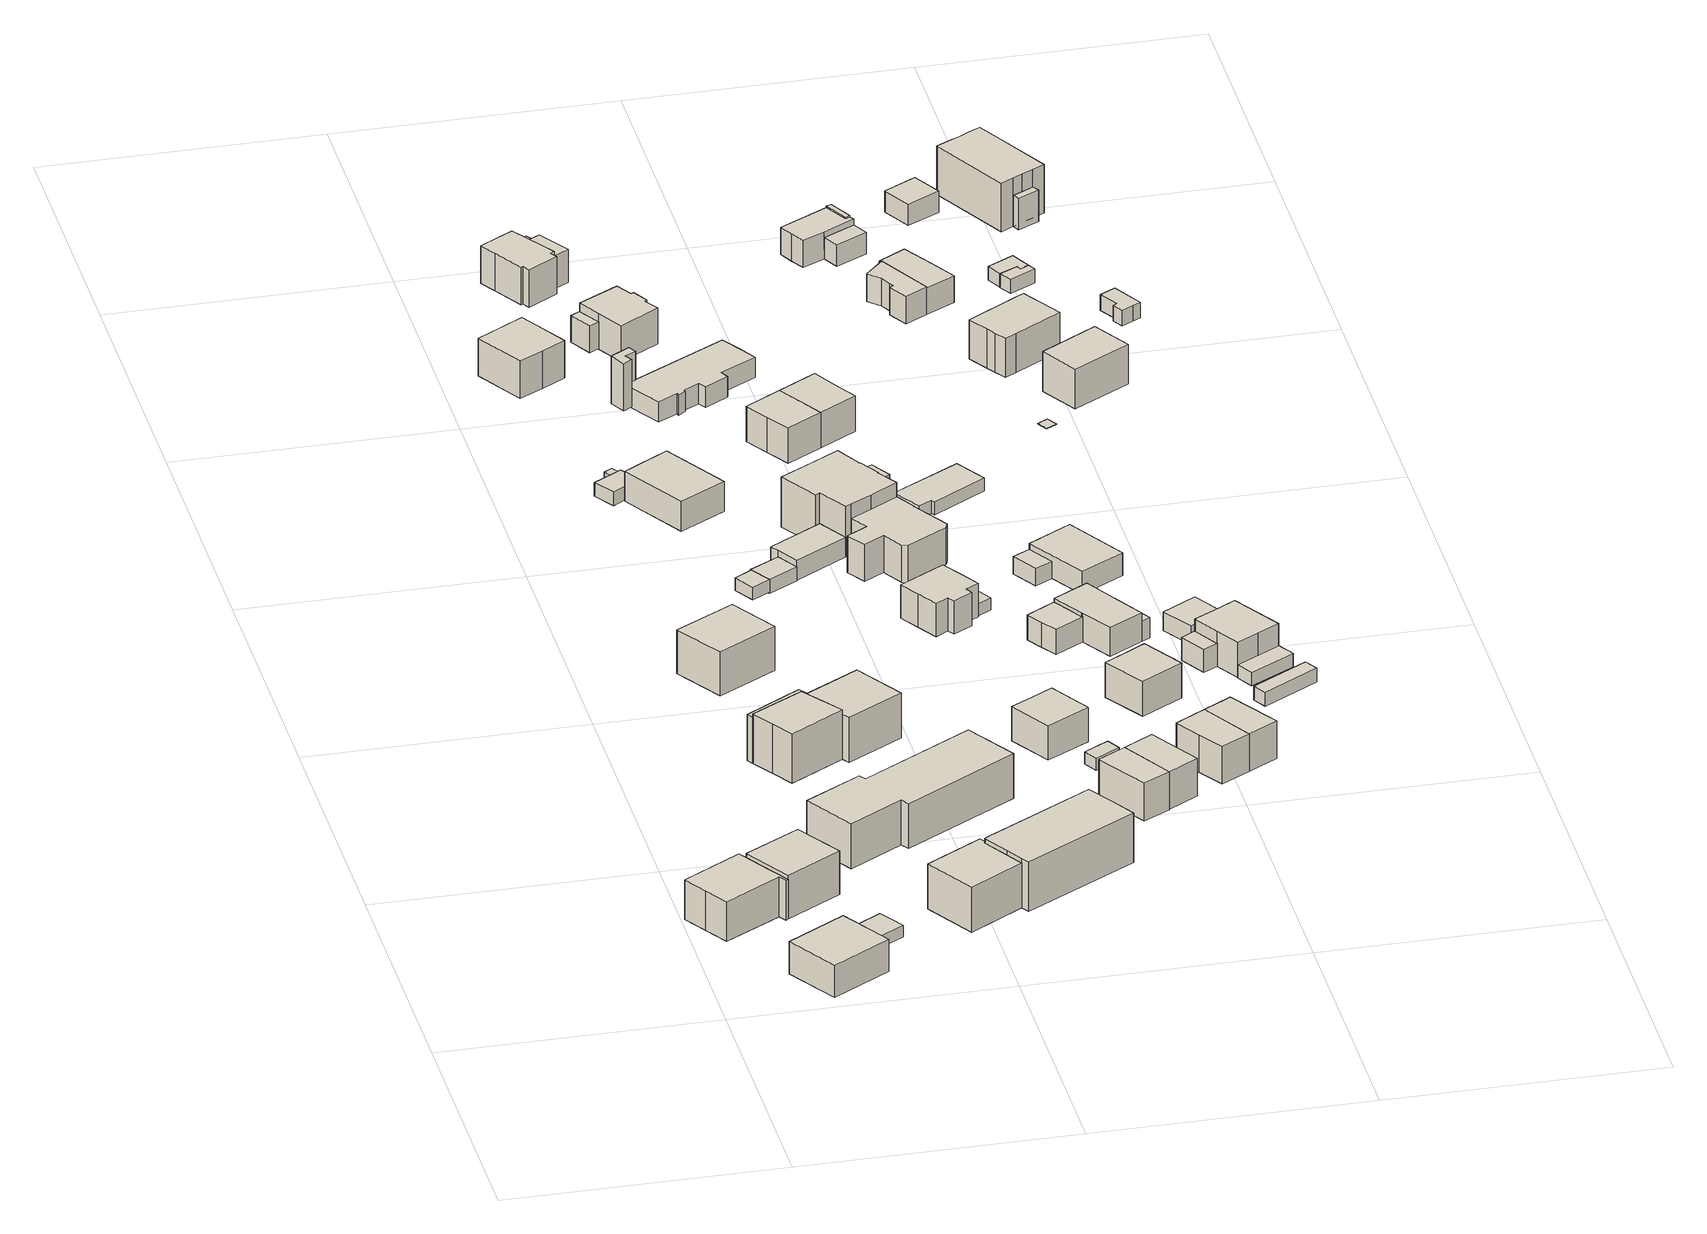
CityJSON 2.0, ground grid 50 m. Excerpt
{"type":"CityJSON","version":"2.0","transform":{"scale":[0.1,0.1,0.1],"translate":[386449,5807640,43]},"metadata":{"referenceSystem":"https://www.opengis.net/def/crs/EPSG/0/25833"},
"CityObjects":{
"building1":{"type":"Building","attributes":{"Gemeindeschluessel":"11000006","function":"31001_1010"},"address":[{"country":"Germany","locality":"Berlin","thoroughfareNumber":"34, 34A, 34B, 34C","thoroughfareName":"Bürgipfad"}],"children":["building1-1","building1-2"]},
"building1-1":{"type":"BuildingPart","attributes":{"BezugspunktDach":"2200","measuredHeight":9.74,"storeysAboveGround":3},"parents":["building1"],"geometry":[{"type":"MultiSurface","lod":"1","boundaries":[[[0,1,2,3,4,5,6,7,8]],[[9,10,11,12,13,14,15,16,17]],[[9,17,8,7]],[[10,9,7,6]],[[13,12,4,3]],[[14,13,3,2]],[[15,14,2,1]],[[16,15,1,0]],[[17,16,0,8]],[[11,10,6,5]],[[11,5,4,12,18]]]}]},
"building1-2":{"type":"BuildingPart","attributes":{"BezugspunktDach":"2200","measuredHeight":8.43,"storeysAboveGround":3},"parents":["building1"],"geometry":[{"type":"MultiSurface","lod":"1","boundaries":[[[19,20,21,22]],[[23,24,12,10]],[[23,10,22,21]],[[24,23,21,20]],[[12,24,20,19]],[[10,6,5,4,19,22]],[[11,5,6,10]],[[12,4,5,11]]]}]},
"building2":{"type":"Building","attributes":{"Gemeindeschluessel":"11000006","BezugspunktDach":"2200","function":"31001_1010","measuredHeight":6.29,"storeysAboveGround":2},"address":[{"country":"Germany","locality":"Berlin","thoroughfareNumber":"36, 36A","thoroughfareName":"Bürgipfad"}],"geometry":[{"type":"Solid","lod":"1","boundaries":[[[[25,26,27,28]],[[29,30,31,32]],[[29,32,28,27]],[[30,29,27,26]],[[31,30,26,25]],[[32,31,25,28]]]]}]},
"building3":{"type":"Building","attributes":{"Gemeindeschluessel":"11000006","BezugspunktDach":"2200","function":"51009_1610","measuredHeight":2.73,"storeysAboveGround":0},"address":[{"country":"Germany","locality":"Berlin"}],"geometry":[{"type":"Solid","lod":"1","boundaries":[[[[33,34,35,36,37]],[[38,39,40,41,42]],[[38,42,37,36]],[[39,38,36,35]],[[40,39,35,34]],[[41,40,34,33]],[[42,41,33,37]]]]}]},
"building4":{"type":"Building","attributes":{"Gemeindeschluessel":"11000006","BezugspunktDach":"2200","function":"31001_1010","measuredHeight":8.39,"storeysAboveGround":2},"address":[{"country":"Germany","locality":"Berlin","thoroughfareNumber":"29, 29A","thoroughfareName":"Bürgipfad"}],"geometry":[{"type":"Solid","lod":"1","boundaries":[[[[43,44,45,46]],[[47,48,49,50]],[[47,50,46,45]],[[48,47,45,44]],[[49,48,44,43]],[[50,49,43,46]]]]}]},
"building5":{"type":"Building","attributes":{"Gemeindeschluessel":"11000006","function":"31001_1010"},"address":[{"country":"Germany","locality":"Berlin","thoroughfareNumber":"31","thoroughfareName":"Bürgipfad"}],"children":["building5-1","building5-2","building5-3"]},
"building5-1":{"type":"BuildingPart","attributes":{"BezugspunktDach":"2200","measuredHeight":8.61,"storeysAboveGround":3},"parents":["building5"],"geometry":[{"type":"MultiSurface","lod":"1","boundaries":[[[51,52,53,54]],[[55,56,57,58]],[[55,59,60,53]],[[56,55,53,52]],[[57,56,52,51]],[[61,62,63]],[[57,51,64,65]],[[58,54,60,59]],[[63,62,66,54,58]],[[65,64,66,62,61]]]}]},
"building5-2":{"type":"BuildingPart","attributes":{"BezugspunktDach":"2200","measuredHeight":8.82,"storeysAboveGround":3},"parents":["building5"],"geometry":[{"type":"MultiSurface","lod":"1","boundaries":[[[67,68,69,70]],[[71,59,72,73]],[[71,73,70,69]],[[59,71,69,68]],[[54,60,68,74,58]],[[73,72,67,70]],[[59,60,54,58]],[[75,72,76,58,74,67]]]}]},
"building5-3":{"type":"BuildingPart","attributes":{"BezugspunktDach":"2200","measuredHeight":9.98,"storeysAboveGround":3},"parents":["building5"],"geometry":[{"type":"MultiSurface","lod":"1","boundaries":[[[77,78,79,80,81,82]],[[58,62,65,83,84,72]],[[74,67,82,81]],[[66,54,58,81,80]],[[64,66,62,80,79]],[[83,65,79,78]],[[84,83,78,77]],[[72,84,77,82]],[[54,58,72,67,74]],[[62,58,54,66]],[[65,62,66,64]]]}]},
"building6":{"type":"Building","attributes":{"Gemeindeschluessel":"11000006","BezugspunktDach":"2200","function":"31001_1010","measuredHeight":8.57,"storeysAboveGround":3},"address":[{"country":"Germany","locality":"Berlin","thoroughfareNumber":"33, 33A, 33B, 33C, 33D","thoroughfareName":"Bürgipfad"}],"geometry":[{"type":"Solid","lod":"1","boundaries":[[[[85,86,87,88,89,90,91,92]],[[93,94,95,96,97,98,99,100]],[[93,100,92,91]],[[94,93,91,90]],[[95,94,90,89]],[[96,95,89,88]],[[97,96,88,87]],[[98,97,87,86]],[[99,98,86,85]],[[100,99,85,92]]]]}]},
"building7":{"type":"Building","attributes":{"Gemeindeschluessel":"11000006","function":"31001_1010"},"address":[{"country":"Germany","locality":"Berlin","thoroughfareNumber":"35, 35A, 35B, 35C, 35D","thoroughfareName":"Bürgipfad"}],"children":["building7-1","building7-2"]},
"building7-1":{"type":"BuildingPart","attributes":{"BezugspunktDach":"2200","measuredHeight":9.98,"storeysAboveGround":3},"parents":["building7"],"geometry":[{"type":"MultiSurface","lod":"1","boundaries":[[[101,102,103,104,105,106,107,108]],[[109,110,111,112,113,114,115,116]],[[117,118,108,107]],[[110,109,107,106]],[[111,110,106,105]],[[112,111,105,104]],[[113,112,104,103]],[[114,113,103,102]],[[119,120,114,102,101]],[[118,119,115,101,108]],[[121,109,116,118,117]],[[115,114,120,119]],[[116,115,119,118]]]}]},
"building7-2":{"type":"BuildingPart","attributes":{"BezugspunktDach":"2200","measuredHeight":8.66,"storeysAboveGround":3},"parents":["building7"],"geometry":[{"type":"MultiSurface","lod":"1","boundaries":[[[122,120,118,117,123,124]],[[125,109,116,114,126,127]],[[125,127,124,123]],[[109,125,123,117]],[[126,114,120,122]],[[127,126,122,124]],[[116,109,117,118]],[[115,119,120,114]],[[116,118,119,115]]]}]},
"building8":{"type":"Building","attributes":{"Gemeindeschluessel":"11000006","BezugspunktDach":"2200","function":"31001_2463","measuredHeight":2.58,"storeysAboveGround":1},"address":[{"country":"Germany","locality":"Berlin","thoroughfareNumber":"94B (1)","thoroughfareName":"Schütte-Lanz-Straße"}],"geometry":[{"type":"Solid","lod":"1","boundaries":[[[[128,129,130,131,132]],[[133,134,135,136,137]],[[133,137,132,131]],[[134,133,131,130]],[[135,134,130,129]],[[136,135,129,128]],[[137,136,128,132]]]]}]},
"building9":{"type":"Building","attributes":{"Gemeindeschluessel":"11000006","BezugspunktDach":"2200","function":"31001_2724","measuredHeight":1.67,"storeysAboveGround":1},"address":[{"country":"Germany","locality":"Berlin","thoroughfareNumber":"92 (2)","thoroughfareName":"Schütte-Lanz-Straße"}],"geometry":[{"type":"Solid","lod":"1","boundaries":[[[[138,139,140,141]],[[142,143,144,145]],[[142,145,141,140]],[[143,142,140,139]],[[144,143,139,138]],[[145,144,138,141]]]]}]},
"building10":{"type":"Building","attributes":{"Gemeindeschluessel":"11000006","BezugspunktDach":"2200","function":"31001_3272","measuredHeight":2.41,"storeysAboveGround":1},"address":[{"country":"Germany","locality":"Berlin","thoroughfareNumber":"96 (4)","thoroughfareName":"Schütte-Lanz-Straße"}],"geometry":[{"type":"Solid","lod":"1","boundaries":[[[[146,147,148,149]],[[150,151,152,153]],[[150,153,149,148]],[[151,150,148,147]],[[152,151,147,146]],[[153,152,146,149]]]]}]},
"building11":{"type":"Building","attributes":{"Gemeindeschluessel":"11000006","BezugspunktDach":"2200","function":"31001_1010","measuredHeight":9.76,"storeysAboveGround":1},"address":[{"country":"Germany","locality":"Berlin","thoroughfareNumber":"90B","thoroughfareName":"Schütte-Lanz-Straße"}],"geometry":[{"type":"Solid","lod":"1","boundaries":[[[[154,155,156,157,158,159]],[[160,161,162,163,164,165]],[[160,165,159,158]],[[161,160,158,157]],[[162,161,157,156]],[[163,162,156,155]],[[164,163,155,154]],[[165,164,154,159]]]]}]},
"building12":{"type":"Building","attributes":{"Gemeindeschluessel":"11000006","BezugspunktDach":"2200","function":"31001_1010","measuredHeight":7.37,"storeysAboveGround":1},"address":[{"country":"Germany","locality":"Berlin","thoroughfareNumber":"94B","thoroughfareName":"Schütte-Lanz-Straße"}],"geometry":[{"type":"Solid","lod":"1","boundaries":[[[[166,167,168,169,170]],[[171,172,173,174,175]],[[171,175,170,169]],[[172,171,169,168]],[[173,172,168,167]],[[174,173,167,166]],[[175,174,166,170]]]]}]},
"building13":{"type":"Building","attributes":{"Gemeindeschluessel":"11000006","BezugspunktDach":"2200","function":"31001_2723","measuredHeight":2.62,"storeysAboveGround":1},"address":[{"country":"Germany","locality":"Berlin","thoroughfareNumber":"96 (2)","thoroughfareName":"Schütte-Lanz-Straße"}],"geometry":[{"type":"Solid","lod":"1","boundaries":[[[[148,147,176,177,178]],[[179,180,181,182,183]],[[179,183,178,177]],[[180,179,177,176]],[[181,180,176,147]],[[182,181,147,148]],[[183,182,148,178]]]]}]},
"building14":{"type":"Building","attributes":{"Gemeindeschluessel":"11000006","BezugspunktDach":"2200","function":"31001_2724","measuredHeight":9.15,"storeysAboveGround":1},"address":[{"country":"Germany","locality":"Berlin","thoroughfareNumber":"92 (1)","thoroughfareName":"Schütte-Lanz-Straße"}],"geometry":[{"type":"Solid","lod":"1","boundaries":[[[[184,185,186,187,188,189]],[[190,191,192,193,194,195]],[[190,195,189,188]],[[191,190,188,187]],[[192,191,187,186]],[[193,192,186,185]],[[194,193,185,184]],[[195,194,184,189]]]]}]},
"building15":{"type":"Building","attributes":{"Gemeindeschluessel":"11000006","BezugspunktDach":"2200","function":"31001_3220","measuredHeight":3.88,"storeysAboveGround":1},"address":[{"country":"Germany","locality":"Berlin","thoroughfareNumber":"96 (1)","thoroughfareName":"Schütte-Lanz-Straße"}],"geometry":[{"type":"Solid","lod":"1","boundaries":[[[[196,197,198,199,200,201]],[[202,203,204,205,206,207]],[[202,207,201,200]],[[203,202,200,199]],[[204,203,199,198]],[[205,204,198,197]],[[206,205,197,196]],[[207,206,196,201]]]]}]},
"building16":{"type":"Building","attributes":{"Gemeindeschluessel":"11000006","function":"31001_1010"},"address":[{"country":"Germany","locality":"Berlin","thoroughfareNumber":"88","thoroughfareName":"Schütte-Lanz-Straße"}],"children":["building16-1","building16-2","building16-3"]},
"building16-1":{"type":"BuildingPart","attributes":{"BezugspunktDach":"2200","measuredHeight":9.12,"storeysAboveGround":2},"parents":["building16"],"geometry":[{"type":"MultiSurface","lod":"1","boundaries":[[[208,209,210,211,212,213,214,215,216,217,218]],[[219,220,221,222,223,224,225,226,227,228,229]],[[219,229,218,217]],[[220,219,217,216]],[[230,231,232,233,221,220,216,215]],[[234,230,221,215,214]],[[223,222,214,213]],[[224,223,213,212]],[[225,224,212,211]],[[226,225,211,210]],[[227,226,210,209]],[[228,227,209,208]],[[229,228,208,218]],[[233,232,231,230]],[[235,222,221,230,234]]]}]},
"building16-2":{"type":"BuildingPart","attributes":{"BezugspunktDach":"2200","measuredHeight":6.41,"storeysAboveGround":2},"parents":["building16"],"geometry":[{"type":"MultiSurface","lod":"1","boundaries":[[[234,236,237,238,230]],[[239,240,241,222,221]],[[239,221,242,233,243]],[[240,239,238,237]],[[241,240,237,236]],[[222,241,236,234]],[[243,233,242,230,238]],[[234,230,221,222]]]}]},
"building16-3":{"type":"BuildingPart","attributes":{"BezugspunktDach":"2200","measuredHeight":6.2,"storeysAboveGround":2},"parents":["building16"],"geometry":[{"type":"MultiSurface","lod":"1","boundaries":[[[230,238,244,231]],[[245,243,233,232]],[[245,232,231,244]],[[243,245,244,238]],[[233,243,246,238,230]],[[232,233,230,231]]]}]},
"building17":{"type":"Building","attributes":{"Gemeindeschluessel":"11000006","BezugspunktDach":"2200","function":"31001_1010","measuredHeight":9.34,"storeysAboveGround":1},"address":[{"country":"Germany","locality":"Berlin","thoroughfareNumber":"104B","thoroughfareName":"Schütte-Lanz-Straße"}],"geometry":[{"type":"Solid","lod":"1","boundaries":[[[[247,248,249,250,251]],[[252,253,254,255,256]],[[252,256,251,250]],[[253,252,250,249]],[[254,253,249,248]],[[255,254,248,247]],[[256,255,247,251]]]]}]},
"building18":{"type":"Building","attributes":{"Gemeindeschluessel":"11000006","function":"31001_1010"},"address":[{"country":"Germany","locality":"Berlin","thoroughfareNumber":"90","thoroughfareName":"Schütte-Lanz-Straße"}],"children":["building18-1","building18-2"]},
"building18-1":{"type":"BuildingPart","attributes":{"BezugspunktDach":"2200","measuredHeight":8.19,"storeysAboveGround":2},"parents":["building18"],"geometry":[{"type":"MultiSurface","lod":"1","boundaries":[[[257,258,259,260,261,262,263,264,265]],[[266,267,268,269,270,271,272,273,274]],[[266,274,265,264]],[[267,266,264,263]],[[268,267,263,262]],[[269,268,262,261]],[[270,269,261,260]],[[271,270,260,259]],[[272,271,259,258]],[[273,272,258,257]],[[275,276,257,265]],[[274,273,277,278]],[[278,277,276,275]]]}]},
"building18-2":{"type":"BuildingPart","attributes":{"BezugspunktDach":"2200","measuredHeight":5.08,"storeysAboveGround":2},"parents":["building18"],"geometry":[{"type":"Solid","lod":"1","boundaries":[[[[279,276,275,280]],[[278,277,281,282]],[[278,282,280,275]],[[281,277,276,279]],[[282,281,279,280]],[[278,275,276,277]]]]}]},
"building19":{"type":"Building","attributes":{"Gemeindeschluessel":"11000006","BezugspunktDach":"2200","function":"31001_1010","measuredHeight":10.25,"storeysAboveGround":2},"address":[{"country":"Germany","locality":"Berlin","thoroughfareNumber":"72","thoroughfareName":"Jenbacher Weg"}],"geometry":[{"type":"Solid","lod":"1","boundaries":[[[[283,284,285,286,287]],[[288,289,290,291,292]],[[288,292,287,286]],[[289,288,286,285]],[[290,289,285,284]],[[291,290,284,283]],[[292,291,283,287]]]]}]},
"building20":{"type":"Building","attributes":{"Gemeindeschluessel":"11000006","function":"31001_1010"},"address":[{"country":"Germany","locality":"Berlin","thoroughfareNumber":"96","thoroughfareName":"Schütte-Lanz-Straße"}],"children":["building20-1","building20-2"]},
"building20-1":{"type":"BuildingPart","attributes":{"BezugspunktDach":"2200","measuredHeight":11.71,"storeysAboveGround":2},"parents":["building20"],"geometry":[{"type":"Solid","lod":"1","boundaries":[[[[293,294,295,296,297,298,299,300,301,302,303,304,305]],[[306,307,308,309,310,311,312,313,314,315,316,317,318]],[[306,318,305,304]],[[307,306,304,303]],[[308,307,303,302]],[[309,308,302,301]],[[310,309,301,300],[310,319,320,309]],[[311,310,300,299]],[[312,311,299,298]],[[313,312,298,297]],[[314,313,297,296]],[[315,314,296,295]],[[316,315,295,294]],[[317,316,294,293]],[[318,317,293,305]],[[319,310,309,320]]]]}]},
"building20-2":{"type":"BuildingPart","attributes":{"BezugspunktDach":"2200","measuredHeight":8.27,"storeysAboveGround":2},"parents":["building20"],"geometry":[{"type":"Solid","lod":"1","boundaries":[[[[319,321,322,320]],[[323,324,310,309]],[[323,309,320,322]],[[324,323,322,321]],[[310,324,321,319]],[[310,319,320,309]]]]}]},
"building21":{"type":"Building","attributes":{"Gemeindeschluessel":"11000006","BezugspunktDach":"2200","function":"31001_1010","measuredHeight":8.76,"storeysAboveGround":1},"address":[{"country":"Germany","locality":"Berlin","thoroughfareNumber":"100A","thoroughfareName":"Schütte-Lanz-Straße"}],"geometry":[{"type":"Solid","lod":"1","boundaries":[[[[325,326,327,328,329,330,331,332,333,334]],[[335,336,337,338,339,340,341,342,343,344]],[[335,344,334,333]],[[336,335,333,332]],[[337,336,332,331]],[[338,337,331,330]],[[339,338,330,329]],[[340,339,329,328]],[[341,340,328,327]],[[342,341,327,326]],[[343,342,326,325]],[[344,343,325,334]]]]}]},
"building22":{"type":"Building","attributes":{"Gemeindeschluessel":"11000006","BezugspunktDach":"2200","function":"31001_2463","measuredHeight":2.33,"storeysAboveGround":1},"address":[{"country":"Germany","locality":"Berlin","thoroughfareNumber":"104B (1)","thoroughfareName":"Schütte-Lanz-Straße"}],"geometry":[{"type":"Solid","lod":"1","boundaries":[[[[345,346,347,348]],[[349,350,351,352]],[[349,352,348,347]],[[350,349,347,346]],[[351,350,346,345]],[[352,351,345,348]]]]}]},
"building23":{"type":"Building","attributes":{"Gemeindeschluessel":"11000006","BezugspunktDach":"2200","function":"31001_1010","measuredHeight":5.58,"storeysAboveGround":1},"address":[{"country":"Germany","locality":"Berlin","thoroughfareNumber":"92","thoroughfareName":"Schütte-Lanz-Straße"}],"geometry":[{"type":"Solid","lod":"1","boundaries":[[[[353,354,355,356,357,358,359,360,361,362,363,364,365,366,367]],[[368,369,370,371,372,373,374,375,376,377,378,379,380,381,382]],[[368,382,367,366]],[[369,368,366,365]],[[370,369,365,364]],[[371,370,364,363]],[[372,371,363,362]],[[373,372,362,361]],[[374,373,361,360]],[[375,374,360,359]],[[376,375,359,358]],[[377,376,358,357]],[[378,377,357,356]],[[379,378,356,355]],[[380,379,355,354]],[[381,380,354,353]],[[382,381,353,367]]]]}]},
"building24":{"type":"Building","attributes":{"Gemeindeschluessel":"11000006","BezugspunktDach":"2200","function":"31001_1010","measuredHeight":7.11,"storeysAboveGround":2},"address":[{"country":"Germany","locality":"Berlin","thoroughfareNumber":"98","thoroughfareName":"Schütte-Lanz-Straße"}],"geometry":[{"type":"Solid","lod":"1","boundaries":[[[[383,384,385,386,387,388,389,390,391,392,393,394]],[[395,396,397,398,399,400,401,402,403,404,405,406]],[[395,406,394,393]],[[396,395,393,392]],[[397,396,392,391]],[[398,397,391,390]],[[399,398,390,389]],[[400,399,389,388]],[[401,400,388,387]],[[402,401,387,386]],[[403,402,386,385]],[[404,403,385,384]],[[405,404,384,383]],[[406,405,383,394]]]]}]},
"building25":{"type":"Building","attributes":{"Gemeindeschluessel":"11000006","BezugspunktDach":"2200","function":"31001_1010","measuredHeight":10.24,"storeysAboveGround":2},"address":[{"country":"Germany","locality":"Berlin","thoroughfareNumber":"70","thoroughfareName":"Jenbacher Weg"}],"geometry":[{"type":"Solid","lod":"1","boundaries":[[[[284,407,408,286]],[[409,410,411,412]],[[409,412,286,408]],[[410,409,408,407]],[[411,410,407,284]],[[412,411,284,286]]]]}]},
"building26":{"type":"Building","attributes":{"Gemeindeschluessel":"11000006","BezugspunktDach":"2200","function":"31001_1010","measuredHeight":9.72,"storeysAboveGround":1},"address":[{"country":"Germany","locality":"Berlin","thoroughfareNumber":"94A","thoroughfareName":"Schütte-Lanz-Straße"}],"geometry":[{"type":"Solid","lod":"1","boundaries":[[[[413,414,415,416,417,418]],[[419,420,421,422,423,424]],[[419,424,418,417]],[[420,419,417,416]],[[421,420,416,415]],[[422,421,415,414]],[[423,422,414,413]],[[424,423,413,418]]]]}]},
"building27":{"type":"Building","attributes":{"Gemeindeschluessel":"11000006","BezugspunktDach":"2200","function":"31001_2463","measuredHeight":2.37,"storeysAboveGround":1},"address":[{"country":"Germany","locality":"Berlin","thoroughfareNumber":"100A (1)","thoroughfareName":"Schütte-Lanz-Straße"}],"geometry":[{"type":"Solid","lod":"1","boundaries":[[[[425,426,427,428]],[[429,430,431,432]],[[429,432,428,427]],[[430,429,427,426]],[[431,430,426,425]],[[432,431,425,428]]]]}]},
"building28":{"type":"Building","attributes":{"Gemeindeschluessel":"11000006","BezugspunktDach":"2200","function":"31001_1010","measuredHeight":9.78,"storeysAboveGround":1},"address":[{"country":"Germany","locality":"Berlin","thoroughfareNumber":"94","thoroughfareName":"Schütte-Lanz-Straße"}],"geometry":[{"type":"Solid","lod":"1","boundaries":[[[[415,433,434,435,417]],[[436,437,438,421,419]],[[436,419,417,435]],[[437,436,435,434]],[[438,437,434,433]],[[421,438,433,415]],[[419,421,415,417]]]]}]},
"building29":{"type":"Building","attributes":{"Gemeindeschluessel":"11000006","BezugspunktDach":"2200","function":"31001_1010","measuredHeight":10.16,"storeysAboveGround":2},"address":[{"country":"Germany","locality":"Berlin","thoroughfareNumber":"68","thoroughfareName":"Jenbacher Weg"}],"geometry":[{"type":"Solid","lod":"1","boundaries":[[[[439,440,441,442,443,444]],[[445,446,447,448,449,450]],[[445,450,444,443]],[[446,445,443,442]],[[447,446,442,441]],[[448,447,441,440]],[[449,448,440,439]],[[450,449,439,444]]]]}]},
"building30":{"type":"Building","attributes":{"Gemeindeschluessel":"11000006","BezugspunktDach":"2200","function":"31001_1010","measuredHeight":9.27,"storeysAboveGround":1},"address":[{"country":"Germany","locality":"Berlin","thoroughfareNumber":"104A","thoroughfareName":"Schütte-Lanz-Straße"}],"geometry":[{"type":"Solid","lod":"1","boundaries":[[[[451,452,453,454,455]],[[456,457,458,459,460]],[[456,460,455,454]],[[457,456,454,453]],[[458,457,453,452]],[[459,458,452,451]],[[460,459,451,455]]]]}]},
"building31":{"type":"Building","attributes":{"Gemeindeschluessel":"11000006","function":"31001_1010"},"address":[{"country":"Germany","locality":"Berlin","thoroughfareNumber":"102","thoroughfareName":"Schütte-Lanz-Straße"}],"children":["building31-1","building31-2","building31-3"]},
"building31-1":{"type":"BuildingPart","attributes":{"BezugspunktDach":"2200","measuredHeight":7.17,"storeysAboveGround":1},"parents":["building31"],"geometry":[{"type":"MultiSurface","lod":"1","boundaries":[[[461,462,463,464,465,466,467,468]],[[469,470,471,472,473,474,475,476]],[[469,476,468,467]],[[470,469,467,466]],[[471,470,466,465]],[[472,477,478,465,464]],[[473,472,464,463]],[[474,473,463,462]],[[479,480,474,462,461]],[[476,481,482,479,461,468]],[[471,478,477,472,483]],[[475,474,480,479]],[[484,482,481,476]],[[484,475,479,482]]]}]},
"building31-2":{"type":"BuildingPart","attributes":{"BezugspunktDach":"2200","measuredHeight":6,"storeysAboveGround":1},"parents":["building31"],"geometry":[{"type":"MultiSurface","lod":"1","boundaries":[[[485,486,480,482,481,487,488]],[[489,476,484,474,490,491,492]],[[489,492,488,487]],[[476,489,487,481]],[[484,475,474]],[[490,474,480,486]],[[491,490,486,485]],[[492,491,485,488]],[[484,476,481,482]],[[474,475,479,480,493]],[[482,479,475,484]]]}]},
"building31-3":{"type":"BuildingPart","attributes":{"BezugspunktDach":"2200","measuredHeight":3.88,"storeysAboveGround":1},"parents":["building31"],"geometry":[{"type":"MultiSurface","lod":"1","boundaries":[[[477,494,495,496]],[[497,498,472,470]],[[497,470,496,495]],[[498,497,495,494]],[[472,498,494,477]],[[470,472,471,478,496]],[[477,478,471,472]]]}]},
"building32":{"type":"Building","attributes":{"Gemeindeschluessel":"11000006","BezugspunktDach":"2200","function":"31001_2463","measuredHeight":2.52,"storeysAboveGround":1},"address":[{"country":"Germany","locality":"Berlin","thoroughfareNumber":"96 (3)","thoroughfareName":"Schütte-Lanz-Straße"}],"geometry":[{"type":"Solid","lod":"1","boundaries":[[[[499,500,501,502,503,504]],[[505,506,507,508,509,510]],[[505,510,504,503]],[[506,505,503,502]],[[507,506,502,501]],[[508,507,501,500]],[[509,508,500,499]],[[510,509,499,504]]]]}]},
"building33":{"type":"Building","attributes":{"Gemeindeschluessel":"11000006","BezugspunktDach":"2200","function":"31001_1010","measuredHeight":10.16,"storeysAboveGround":2},"address":[{"country":"Germany","locality":"Berlin","thoroughfareNumber":"66","thoroughfareName":"Jenbacher Weg"}],"geometry":[{"type":"Solid","lod":"1","boundaries":[[[[441,511,512,513,443]],[[514,515,516,447,445]],[[514,445,443,513]],[[515,514,513,512]],[[516,515,512,511]],[[447,516,511,441]],[[445,447,441,443]]]]}]},
"building34":{"type":"Building","attributes":{"Gemeindeschluessel":"11000006","function":"31001_1010"},"address":[{"country":"Germany","locality":"Berlin","thoroughfareNumber":"100","thoroughfareName":"Schütte-Lanz-Straße"}],"children":["building34-1","building34-2"]},
"building34-1":{"type":"BuildingPart","attributes":{"BezugspunktDach":"2200","measuredHeight":5.58,"storeysAboveGround":1},"parents":["building34"],"geometry":[{"type":"MultiSurface","lod":"1","boundaries":[[[517,518,519,520]],[[521,522,523,524]],[[521,524,520,519]],[[522,521,519,518]],[[523,522,518,517]],[[525,526,527,524,523,517,520]],[[524,527,526,525]]]}]},
"building34-2":{"type":"BuildingPart","attributes":{"BezugspunktDach":"2200","measuredHeight":3.29,"storeysAboveGround":1},"parents":["building34"],"geometry":[{"type":"Solid","lod":"1","boundaries":[[[[528,526,525,529]],[[524,527,530,531]],[[524,531,529,525]],[[530,527,526,528]],[[531,530,528,529]],[[527,524,525,526]]]]}]},
"building35":{"type":"Building","attributes":{"Gemeindeschluessel":"11000006","BezugspunktDach":"2200","function":"31001_2463","measuredHeight":4.56,"storeysAboveGround":1},"address":[{"country":"Germany","locality":"Berlin","thoroughfareNumber":"102 (1)","thoroughfareName":"Schütte-Lanz-Straße"}],"geometry":[{"type":"Solid","lod":"1","boundaries":[[[[532,533,534,535,536]],[[537,538,539,540,541]],[[537,541,536,535]],[[538,537,535,534]],[[539,538,534,533]],[[540,539,533,532]],[[541,540,532,536]]]]}]},
"building36":{"type":"Building","attributes":{"Gemeindeschluessel":"11000006","function":"31001_1010"},"address":[{"country":"Germany","locality":"Berlin","thoroughfareNumber":"104","thoroughfareName":"Schütte-Lanz-Straße"}],"children":["building36-1","building36-2"]},
"building36-1":{"type":"BuildingPart","attributes":{"BezugspunktDach":"2200","measuredHeight":9.18,"storeysAboveGround":1},"parents":["building36"],"geometry":[{"type":"MultiSurface","lod":"1","boundaries":[[[542,543,544,545,546,547,548]],[[549,550,551,552,553,554,555]],[[549,555,548,547]],[[550,549,547,546]],[[551,550,546,545]],[[552,551,545,544]],[[553,552,544,543]],[[554,553,543,542]],[[556,557,554,542,548]],[[555,554,557,556]]]}]},
"building36-2":{"type":"BuildingPart","attributes":{"BezugspunktDach":"2200","measuredHeight":4.39,"storeysAboveGround":1},"parents":["building36"],"geometry":[{"type":"Solid","lod":"1","boundaries":[[[[558,557,556,559]],[[555,554,560,561]],[[555,561,559,556]],[[560,554,557,558]],[[561,560,558,559]],[[554,555,556,557]]]]}]},
"building37":{"type":"Building","attributes":{"Gemeindeschluessel":"11000006","BezugspunktDach":"2200","function":"31001_2463","measuredHeight":2.61,"storeysAboveGround":1},"address":[{"country":"Germany","locality":"Berlin","thoroughfareNumber":"104 (1)","thoroughfareName":"Schütte-Lanz-Straße"}],"geometry":[{"type":"Solid","lod":"1","boundaries":[[[[562,563,564,565]],[[566,567,568,569]],[[566,569,565,564]],[[567,566,564,563]],[[568,567,563,562]],[[569,568,562,565]]]]}]},
"building38":{"type":"Building","attributes":{"Gemeindeschluessel":"11000006","BezugspunktDach":"2200","function":"31001_2463","measuredHeight":2.7,"storeysAboveGround":1},"address":[{"country":"Germany","locality":"Berlin","thoroughfareNumber":"106 (1)","thoroughfareName":"Schütte-Lanz-Straße"}],"geometry":[{"type":"Solid","lod":"1","boundaries":[[[[570,571,572,573]],[[574,575,576,577]],[[574,577,573,572]],[[575,574,572,571]],[[576,575,571,570]],[[577,576,570,573]]]]}]},
"building39":{"type":"Building","attributes":{"Gemeindeschluessel":"11000006","function":"31001_1010"},"address":[{"country":"Germany","locality":"Berlin","thoroughfareNumber":"45","thoroughfareName":"Silzer Weg"}],"children":["building39-1","building39-2"]},
"building39-1":{"type":"BuildingPart","attributes":{"BezugspunktDach":"2200","measuredHeight":6.36,"storeysAboveGround":1},"parents":["building39"],"geometry":[{"type":"MultiSurface","lod":"1","boundaries":[[[578,579,580,581,582,583,584,585,586]],[[587,588,589,590,591,592,593,594,595]],[[587,595,586,585]],[[588,587,585,584]],[[589,588,584,583]],[[590,589,583,582]],[[591,590,582,581]],[[596,597,598,591,581,580]],[[593,592,580,579]],[[594,593,579,578]],[[595,594,578,586]],[[592,591,598,597,596]]]}]},
"building39-2":{"type":"BuildingPart","attributes":{"BezugspunktDach":"2200","measuredHeight":4.16,"storeysAboveGround":1},"parents":["building39"],"geometry":[{"type":"Solid","lod":"1","boundaries":[[[[599,600,598,597]],[[591,601,602,592]],[[601,591,598,600]],[[602,601,600,599]],[[592,602,599,597]],[[591,592,597,598]]]]}]},
"building40":{"type":"Building","attributes":{"Gemeindeschluessel":"11000006","BezugspunktDach":"2200","function":"51009_1610","measuredHeight":5.46,"storeysAboveGround":0},"address":[{"country":"Germany","locality":"Berlin"}],"geometry":[{"type":"Solid","lod":"1","boundaries":[[[[603,604,605,606]],[[607,608,609,610]],[[607,610,606,605]],[[608,607,605,604]],[[609,608,604,603]],[[610,609,603,606]]]]}]},
"building41":{"type":"Building","attributes":{"Gemeindeschluessel":"11000006","BezugspunktDach":"2200","function":"31001_1313","measuredHeight":0.116,"storeysAboveGround":1},"address":[{"country":"Germany","locality":"Berlin","thoroughfareNumber":"95A (1)","thoroughfareName":"Schütte-Lanz-Straße"}],"geometry":[{"type":"Solid","lod":"1","boundaries":[[[[611,612,613,614]],[[615,616,617,618]],[[615,618,614,613]],[[616,615,613,612]],[[617,616,612,611]],[[618,617,611,614]]]]}]},
"building42":{"type":"Building","attributes":{"Gemeindeschluessel":"11000006","function":"31001_1010"},"address":[{"country":"Germany","locality":"Berlin","thoroughfareNumber":"91","thoroughfareName":"Schütte-Lanz-Straße"}],"children":["building42-1","building42-2"]},
"building42-1":{"type":"BuildingPart","attributes":{"BezugspunktDach":"2200","measuredHeight":6.31,"storeysAboveGround":1},"parents":["building42"],"geometry":[{"type":"MultiSurface","lod":"1","boundaries":[[[619,620,621,622,623,624,625]],[[626,627,628,629,630,631,632]],[[626,632,625,624]],[[627,626,624,623]],[[628,627,623,622]],[[629,628,622,621]],[[629,633,634,633,630]],[[632,631,619,625]],[[630,633,634,620]],[[621,634,633,629]],[[631,630,620,619]]]}]},
"building42-2":{"type":"BuildingPart","attributes":{"BezugspunktDach":"2200","measuredHeight":6.5,"storeysAboveGround":1},"parents":["building42"],"geometry":[{"type":"MultiSurface","lod":"1","boundaries":[[[635,636,637,638,639,640,641,642,643]],[[631,633,629,644,645,646,647,648,649]],[[631,649,643,642]],[[634,620,619,642,641]],[[633,631,630]],[[621,634,633,641,640]],[[644,629,640,639]],[[645,644,639,638]],[[646,645,638,637]],[[647,646,637,636]],[[648,647,636,635]],[[649,648,635,643]],[[633,630,620,634]],[[630,631,619,620]],[[650,629,633,634,621]]]}]},
"building43":{"type":"Building","attributes":{"Gemeindeschluessel":"11000006","BezugspunktDach":"2200","function":"31001_1010","measuredHeight":10.55,"storeysAboveGround":2},"address":[{"country":"Germany","locality":"Berlin","thoroughfareNumber":"95","thoroughfareName":"Schütte-Lanz-Straße"}],"geometry":[{"type":"Solid","lod":"1","boundaries":[[[[651,652,653,654,655,656,657,658,659,660]],[[661,662,663,664,665,666,667,668,669,670]],[[661,670,660,659]],[[662,661,659,658]],[[663,662,658,657]],[[664,663,657,656]],[[665,664,656,655]],[[666,665,655,654]],[[667,666,654,653]],[[668,667,653,652]],[[669,668,652,651]],[[670,669,651,660]]]]}]},
"building44":{"type":"Building","attributes":{"Gemeindeschluessel":"11000006","BezugspunktDach":"2200","function":"31001_1010","measuredHeight":8.19,"storeysAboveGround":2},"address":[{"country":"Germany","locality":"Berlin","thoroughfareNumber":"95A","thoroughfareName":"Schütte-Lanz-Straße"}],"geometry":[{"type":"Solid","lod":"1","boundaries":[[[[671,672,673,674]],[[675,676,677,678]],[[675,678,674,673]],[[676,675,673,672]],[[677,676,672,671]],[[678,677,671,674]]]]}]},
"building45":{"type":"Building","attributes":{"Gemeindeschluessel":"11000006","BezugspunktDach":"2200","function":"31001_2463","measuredHeight":3.17,"storeysAboveGround":1},"address":[{"country":"Germany","locality":"Berlin","thoroughfareNumber":"95 (1)","thoroughfareName":"Schütte-Lanz-Straße"}],"geometry":[{"type":"Solid","lod":"1","boundaries":[[[[679,680,681,682,683,684]],[[685,686,687,688,689,690]],[[685,690,684,683]],[[686,685,683,682]],[[687,686,682,681]],[[688,687,681,680]],[[689,688,680,679]],[[690,689,679,684]]]]}]},
"building46":{"type":"Building","attributes":{"Gemeindeschluessel":"11000006","BezugspunktDach":"2200","function":"31001_2463","measuredHeight":4.07,"storeysAboveGround":1},"address":[{"country":"Germany","locality":"Berlin","thoroughfareNumber":"45 (1)","thoroughfareName":"Silzer Weg"}],"geometry":[{"type":"Solid","lod":"1","boundaries":[[[[691,692,693,694]],[[695,696,697,698]],[[695,698,694,693]],[[696,695,693,692]],[[697,696,692,691]],[[698,697,691,694]]]]}]},
"building47":{"type":"Building","attributes":{"Gemeindeschluessel":"11000006","BezugspunktDach":"2200","function":"31001_2723","measuredHeight":2.58,"storeysAboveGround":1},"address":[{"country":"Germany","locality":"Berlin","thoroughfareNumber":"91 (1)","thoroughfareName":"Schütte-Lanz-Straße"}],"geometry":[{"type":"Solid","lod":"1","boundaries":[[[[699,700,701,702,703,704]],[[705,706,707,708,709,710]],[[705,710,704,703]],[[706,705,703,702]],[[707,706,702,701]],[[708,707,701,700]],[[709,708,700,699]],[[710,709,699,704]]]]}]},
"building48":{"type":"Building","attributes":{"Gemeindeschluessel":"11000006","BezugspunktDach":"2200","function":"51009_1610","measuredHeight":2.64,"storeysAboveGround":0},"address":[{"country":"Germany","locality":"Berlin"}],"geometry":[{"type":"Solid","lod":"1","boundaries":[[[[711,712,702,701,700,699]],[[713,714,715,716,717,718]],[[713,718,699,700]],[[714,713,700,701]],[[715,714,701,702]],[[716,715,702,712]],[[717,716,712,711]],[[718,717,711,699]]]]}]},
"building49":{"type":"Building","attributes":{"Gemeindeschluessel":"11000006","function":"31001_1010"},"address":[{"country":"Germany","locality":"Berlin","thoroughfareNumber":"43","thoroughfareName":"Silzer Weg"}],"children":["building49-1","building49-2","building49-3"]},
"building49-1":{"type":"BuildingPart","attributes":{"BezugspunktDach":"2200","measuredHeight":11.58,"storeysAboveGround":3},"parents":["building49"],"geometry":[{"type":"MultiSurface","lod":"1","boundaries":[[[719,720,721,722,723,724,725,726,727,728]],[[729,730,731,732,733,734,735,736,737,738]],[[729,738,728,727]],[[739,740,741,742,730,729,727,726]],[[743,744,739,742,745,731,730,726,725]],[[732,731,725,724]],[[733,732,724,723]],[[734,733,723,722]],[[746,747,722,721]],[[736,748,746,735,721,720]],[[737,736,720,719]],[[738,737,719,728]],[[742,741,740,739]],[[745,742,739,744,743]],[[735,734,747,746]],[[735,746,748,736]]]}]},
"building49-2":{"type":"BuildingPart","attributes":{"BezugspunktDach":"2200","measuredHeight":6.52,"storeysAboveGround":3},"parents":["building49"],"geometry":[{"type":"MultiSurface","lod":"1","boundaries":[[[740,744,749,750]],[[751,745,741,752]],[[751,752,750,749]],[[745,751,749,744]],[[752,741,740,750]],[[742,739,740,741]],[[745,744,739,742]]]}]},
"building49-3":{"type":"BuildingPart","attributes":{"BezugspunktDach":"2200","measuredHeight":5.97,"storeysAboveGround":3},"parents":["building49"],"geometry":[{"type":"MultiSurface","lod":"1","boundaries":[[[753,754,747,748]],[[734,755,756,736]],[[734,736,735,734,747]],[[755,734,747,754]],[[756,755,754,753]],[[736,756,753,748]],[[747,734,735,746]],[[748,746,735,736]]]}]},
"building50":{"type":"Building","attributes":{"Gemeindeschluessel":"11000006","BezugspunktDach":"2200","function":"31001_2723","measuredHeight":3.73,"storeysAboveGround":1},"address":[{"country":"Germany","locality":"Berlin","thoroughfareNumber":"95 (2)","thoroughfareName":"Schütte-Lanz-Straße"}],"geometry":[{"type":"Solid","lod":"1","boundaries":[[[[757,758,759,760,761,762,763]],[[764,765,766,767,768,769,770]],[[764,770,763,762]],[[765,764,762,761]],[[766,765,761,760]],[[767,766,760,759]],[[768,767,759,758]],[[769,768,758,757]],[[770,769,757,763]]]]}]}
},
"vertices":[
[27,271,100],[53,228,100],[156,288,100],[165,274,100],[169,277,100],[134,334,100],[117,363,100],[108,378,100],[1,314,100],[108,378,24],[117,363,24],[134,334,24],[169,277,24],[165,274,24],[156,288,24],[53,228,24],[27,271,24],[1,314,24],[163,286,24],
[169,277,108],[270,337,108],[218,422,108],[117,363,108],[218,422,24],[270,337,24],
[187,7,86],[294,71,86],[237,164,86],[131,100,86],[237,164,24],[294,71,24],[187,7,24],[131,100,24],
[295,152,44],[343,181,44],[329,205,44],[314,228,44],[267,199,44],[314,228,22],[329,205,22],[343,181,22],[295,152,22],[267,199,22],
[221,1018,110],[328,1081,110],[275,1168,110],[167,1106,110],[275,1168,26],[328,1081,26],[221,1018,26],[167,1106,26],
[383,763,108],[485,823,108],[430,914,108],[321,850,108],[430,914,22],[485,823,22],[383,763,22],[321,850,22],[330,855,22],[330,855,108],[352,807,22],[347,813,22],[345,816,22],[374,776,108],[374,776,22],[347,813,108],
[226,795,110],[330,855,110],[321,869,110],[219,807,110],[321,869,22],[226,795,22],[219,807,22],[321,850,110],[226,795,49],[319,849,22],
[251,756,117],[275,717,117],[374,776,117],[347,813,117],[321,850,117],[226,795,117],[275,717,22],[251,756,22],
[309,421,107],[407,480,107],[417,465,107],[623,589,107],[567,682,107],[365,562,107],[357,574,107],[254,513,107],[357,574,21],[365,562,21],[567,682,21],[623,589,21],[417,465,21],[407,480,21],[309,421,21],[254,513,21],
[539,266,115],[557,235,115],[566,220,115],[771,340,115],[744,387,115],[716,433,115],[515,315,115],[512,313,115],[515,315,20],[716,433,20],[744,387,20],[771,340,20],[566,220,20],[557,235,20],[539,266,20],[512,313,20],[515,315,106],[512,313,106],[539,266,106],[557,235,106],[515,315,55],
[458,174,106],[507,328,106],[404,266,106],[507,328,20],[458,174,20],[404,266,20],
[188,1677,48],[210,1691,48],[238,1708,48],[216,1746,48],[164,1715,48],[216,1746,22],[238,1708,22],[210,1691,22],[188,1677,22],[164,1715,22],
[201,1744,39],[217,1753,39],[206,1770,39],[191,1760,39],[206,1770,22],[217,1753,22],[201,1744,22],[191,1760,22],
[347,1331,41],[380,1350,41],[357,1387,41],[325,1368,41],[357,1387,17],[380,1350,17],[347,1331,17],[325,1368,17],
[114,2053,96],[158,2078,96],[201,2103,96],[149,2194,96],[106,2168,96],[63,2142,96],[106,2168,24],[149,2194,24],[201,2103,24],[158,2078,24],[114,2053,24],[63,2142,24],
[280,1573,77],[364,1622,77],[293,1742,77],[238,1708,77],[210,1691,77],[238,1708,20],[293,1742,20],[364,1622,20],[280,1573,20],[210,1691,20],
[433,1381,41],[410,1420,41],[356,1389,41],[410,1420,14],[433,1381,14],[380,1350,14],[357,1387,14],[356,1389,14],
[274,1980,112],[290,1990,112],[282,2004,112],[302,2015,112],[294,2030,112],[259,2009,112],[294,2030,21],[302,2015,21],[282,2004,21],[290,1990,21],[274,1980,21],[259,2009,21],
[410,1420,53],[433,1381,53],[529,1438,53],[497,1492,53],[489,1487,53],[401,1435,53],[489,1487,15],[497,1492,15],[529,1438,15],[433,1381,15],[410,1420,15],[401,1435,15],
[152,2407,97],[184,2353,97],[187,2355,97],[195,2342,97],[249,2375,97],[241,2388,97],[249,2392,97],[212,2449,97],[206,2458,97],[195,2474,97],[134,2438,97],[195,2474,25],[206,2458,25],[212,2449,25],[249,2392,25],[241,2388,25],[249,2375,25],[195,2342,25],[187,2355,25],[184,2353,25],[152,2407,25],[134,2438,25],[212,2449,89],[206,2458,89],[206,2458,27],[212,2449,27],[249,2392,89],[249,2392,79],
[276,2408,89],[240,2465,89],[224,2456,89],[224,2456,25],[240,2465,25],[276,2408,25],[212,2449,50],[224,2456,27],
[218,2466,89],[218,2466,27],[224,2456,74],
[711,716,77],[789,761,77],[744,837,77],[705,814,77],[666,792,77],[705,814,11],[744,837,11],[789,761,11],[711,716,11],[666,792,11],
[278,2185,92],[305,2137,92],[377,2181,92],[361,2207,92],[365,2211,92],[349,2239,92],[344,2237,92],[327,2266,92],[254,2225,92],[327,2266,23],[344,2237,23],[349,2239,23],[365,2211,23],[361,2207,23],[377,2181,23],[305,2137,23],[278,2185,23],[254,2225,23],[254,2225,76],[278,2185,76],[278,2185,25],[254,2225,25],
[260,2174,76],[237,2215,76],[260,2174,25],[237,2215,25],
[822,485,84],[871,512,84],[843,560,84],[816,607,84],[766,578,84],[816,607,11],[843,560,11],[871,512,11],[822,485,11],[766,578,11],
[489,1487,112],[497,1492,112],[529,1438,112],[540,1444,112],[579,1467,112],[629,1497,112],[606,1535,112],[607,1536,112],[585,1574,112],[583,1574,112],[557,1622,112],[506,1592,112],[446,1557,112],[506,1592,16],[557,1622,16],[583,1574,16],[585,1574,16],[607,1536,16],[606,1535,16],[629,1497,16],[579,1467,16],[540,1444,16],[529,1438,16],[497,1492,16],[489,1487,16],[446,1557,16],[607,1536,98],[585,1574,98],
[629,1549,98],[607,1587,98],[607,1587,16],[629,1549,16],
[596,1187,78],[618,1150,78],[641,1164,78],[649,1152,78],[684,1172,78],[677,1185,78],[701,1199,78],[679,1236,78],[657,1272,78],[574,1223,78],[657,1272,14],[679,1236,14],[701,1199,14],[677,1185,14],[684,1172,14],[649,1152,14],[641,1164,14],[618,1150,14],[596,1187,14],[574,1223,14],
[781,665,34],[826,692,34],[812,717,34],[767,691,34],[812,717,11],[826,692,11],[781,665,11],[767,691,11],
[290,1990,58],[323,1935,58],[359,1955,58],[361,1950,58],[374,1959,58],[372,1963,58],[401,1979,58],[410,1965,58],[453,1991,58],[446,2006,58],[512,2043,58],[492,2077,58],[471,2111,58],[302,2015,58],[282,2004,58],[302,2015,19],[471,2111,19],[492,2077,19],[512,2043,19],[446,2006,19],[453,1991,19],[410,1965,19],[401,1979,19],[372,1963,19],[374,1959,19],[361,1950,19],[359,1955,19],[323,1935,19],[290,1990,19],[282,2004,19],
[543,1354,85],[580,1376,85],[602,1338,85],[612,1335,85],[687,1380,85],[691,1390,85],[650,1459,85],[651,1459,85],[629,1497,85],[540,1444,85],[559,1411,85],[521,1389,85],[559,1411,14],[540,1444,14],[629,1497,14],[651,1459,14],[650,1459,14],[691,1390,14],[687,1380,14],[612,1335,14],[602,1338,14],[580,1376,14],[543,1354,14],[521,1389,14],
[926,545,84],[870,639,84],[870,639,12],[926,545,12],[871,512,12],[816,607,12],
[477,1797,87],[503,1755,87],[567,1792,87],[542,1836,87],[516,1879,87],[451,1840,87],[516,1879,19],[542,1836,19],[567,1792,19],[503,1755,19],[477,1797,19],[451,1840,19],
[701,1200,38],[726,1215,38],[696,1266,38],[670,1251,38],[696,1266,15],[726,1215,15],[701,1200,15],[670,1251,15],
[635,1833,87],[610,1877,87],[586,1921,87],[586,1921,19],[610,1877,19],[635,1833,19],
[946,620,84],[975,574,84],[1028,604,84],[1001,652,84],[973,700,84],[918,667,84],[973,700,12],[1001,652,12],[1028,604,12],[975,574,12],[946,620,12],[918,667,12],
[896,823,78],[972,868,78],[926,944,78],[888,921,78],[849,898,78],[888,921,11],[926,944,11],[972,868,11],[896,823,11],[849,898,11],
[852,1087,65],[853,1086,65],[887,1030,65],[949,1066,65],[915,1124,65],[915,1125,65],[882,1182,65],[818,1145,65],[882,1182,10],[915,1125,10],[915,1124,10],[949,1066,10],[887,1030,10],[853,1086,10],[852,1087,10],[818,1145,10],[949,1066,49],[915,1124,49],[852,1087,58],[853,1086,58],[818,1145,58],[836,1115,58],[941,1080,10],[836,1115,10],
[783,1084,58],[801,1055,58],[793,1130,58],[765,1113,58],[793,1130,10],[801,1055,10],[783,1084,10],[765,1113,10],[853,1086,14],
[965,1075,49],[930,1134,49],[915,1125,49],[930,1134,10],[965,1075,10],
[676,1534,40],[700,1548,40],[704,1542,40],[802,1600,40],[768,1657,40],[645,1586,40],[768,1657,15],[802,1600,15],[704,1542,15],[700,1548,15],[676,1534,15],[645,1586,15],
[1082,636,84],[1053,683,84],[1024,730,84],[1024,730,12],[1053,683,12],[1082,636,12],
[885,1231,59],[964,1277,59],[899,1388,59],[820,1341,59],[899,1388,15],[964,1277,15],[885,1231,15],[820,1341,15],[820,1341,48],[848,1294,48],[848,1294,15],
[816,1276,48],[788,1323,48],[816,1276,15],[788,1323,15],
[1026,1034,48],[1086,1070,48],[1070,1099,48],[1053,1127,48],[991,1090,48],[1053,1127,12],[1070,1099,12],[1086,1070,12],[1026,1034,12],[991,1090,12],
[1052,953,80],[1077,910,80],[1117,933,80],[1157,956,80],[1103,1047,80],[1064,1024,80],[1025,1002,80],[1064,1024,13],[1103,1047,13],[1157,956,13],[1117,933,13],[1077,910,13],[1052,953,13],[1025,1002,13],[1025,1002,57],[1052,953,57],
[1026,939,57],[999,986,57],[1026,939,13],[999,986,13],
[1094,880,38],[1175,926,38],[1157,956,38],[1077,910,38],[1157,956,12],[1175,926,12],[1094,880,12],[1077,910,12],
[1102,812,37],[1203,871,37],[1189,895,37],[1088,836,37],[1189,895,10],[1203,871,10],[1102,812,10],[1088,836,10],
[655,2400,74],[669,2375,74],[709,2396,74],[766,2426,74],[761,2434,74],[753,2430,74],[744,2447,74],[730,2473,74],[642,2426,74],[730,2473,22],[744,2447,22],[753,2430,22],[761,2434,22],[766,2426,22],[709,2396,22],[669,2375,22],[655,2400,22],[642,2426,22],[709,2396,40],[709,2396,63],[766,2426,63],
[724,2367,63],[781,2397,63],[781,2397,22],[724,2367,22],
[753,2430,77],[761,2434,77],[739,2477,77],[730,2473,77],[739,2477,23],[761,2434,23],[753,2430,23],[730,2473,23],
[947,1773,19],[966,1783,19],[955,1803,19],[936,1792,19],[955,1803,18],[966,1783,18],[947,1773,18],[936,1792,18],
[781,2280,72],[807,2233,72],[835,2180,72],[888,2210,72],[858,2262,72],[827,2314,72],[778,2285,72],[827,2314,21],[858,2262,21],[888,2210,21],[835,2180,21],[807,2233,21],[781,2280,21],[778,2285,21],[808,2230,21],[808,2230,72],
[768,2224,74],[778,2206,74],[782,2197,74],[775,2193,74],[795,2157,74],[835,2180,74],[808,2230,74],[781,2280,74],[747,2245,74],[795,2157,21],[775,2193,21],[782,2197,21],[778,2206,21],[768,2224,21],[747,2245,21],[835,2180,33],
[894,1987,95],[904,1971,95],[917,1950,95],[938,1963,95],[1024,2015,95],[1002,2052,95],[987,2075,95],[979,2089,95],[962,2079,95],[872,2024,95],[962,2079,20],[979,2089,20],[987,2075,20],[1002,2052,20],[1024,2015,20],[938,1963,20],[917,1950,20],[904,1971,20],[894,1987,20],[872,2024,20],
[1010,1837,88],[1114,1898,88],[1073,1968,88],[970,1906,88],[1073,1968,12],[1114,1898,12],[1010,1837,12],[970,1906,12],
[962,2079,46],[979,2089,46],[987,2075,46],[1030,2098,46],[1011,2136,46],[950,2103,46],[1011,2136,15],[1030,2098,15],[987,2075,15],[979,2089,15],[962,2079,15],[950,2103,15],
[871,2479,59],[930,2510,59],[901,2563,59],[843,2531,59],[901,2563,18],[930,2510,18],[871,2479,18],[843,2531,18],
[976,2254,40],[1009,2271,40],[1013,2262,40],[1028,2271,40],[1010,2307,40],[962,2281,40],[1010,2307,14],[1028,2271,14],[1013,2262,14],[1009,2271,14],[976,2254,14],[962,2281,14],
[989,2231,40],[1036,2256,40],[1009,2271,13],[1013,2262,13],[1028,2271,13],[1036,2256,13],[989,2231,13],[976,2254,13],
[1017,2425,111],[1040,2438,111],[1058,2447,111],[1078,2458,111],[1100,2470,111],[1023,2614,111],[1002,2603,111],[982,2591,111],[964,2582,111],[940,2569,111],[964,2582,18],[982,2591,18],[1002,2603,18],[1023,2614,18],[1100,2470,18],[1078,2458,18],[1058,2447,18],[1040,2438,18],[1017,2425,18],[940,2569,18],[982,2591,84],[964,2582,84],[964,2582,19],[982,2591,19],[1002,2603,27],[1002,2603,84],[1002,2603,19],[1058,2447,78],[1078,2458,78],[1040,2438,78],
[994,2616,84],[957,2595,84],[994,2616,19],[957,2595,19],
[1047,2425,78],[1085,2445,78],[1085,2445,18],[1047,2425,18],
[1141,2104,46],[1134,2100,46],[1145,2080,46],[1166,2092,46],[1180,2100,46],[1149,2155,46],[1121,2139,46],[1149,2155,16],[1180,2100,16],[1166,2092,16],[1145,2080,16],[1134,2100,16],[1141,2104,16],[1121,2139,16]
]}
